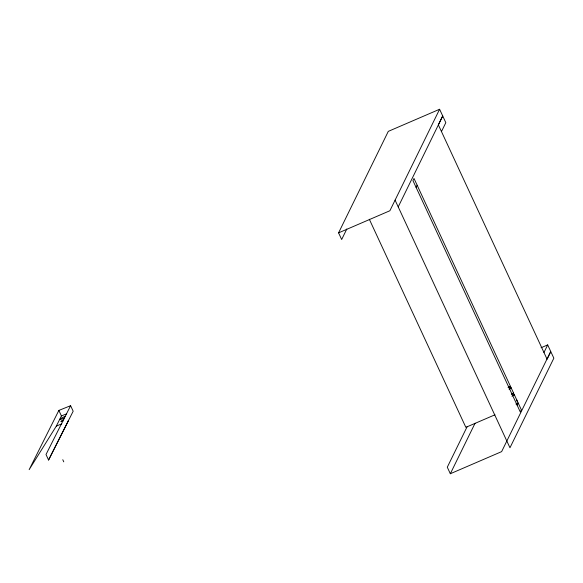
<?xml version="1.0" encoding="UTF-8"?>
<svg xmlns="http://www.w3.org/2000/svg" width="583" height="583" viewBox="0 0 583 583"><rect width="100%" height="100%" fill="white"/><g stroke="black" fill="none" stroke-linecap="round" stroke-linejoin="round"><path stroke-width="0.87" d="M346.834 228.959L341.667 239.518L338.577 232.857L388.293 131.372L439.604 109.261L445.82 122.678L441.469 131.569M439.604 109.261L389.881 210.747L338.577 232.857M442.694 115.922L438.336 124.82L547.094 359.259L550.818 351.651L553.85 358.188L509.965 447.766L395.085 200.137M398.218 206.885L442.73 116.017M416.087 187.362L417.144 185.212M467.245 426.472L447.292 467.202L450.324 473.739L501.635 451.628L550.716 351.44L547.685 344.903L541.068 347.752M450.324 473.739L475.065 423.236M509.557 389.065L511.247 388.052L414.01 178.456L412.953 180.613L520.291 411.977L521.348 409.827L514.381 394.822L512.872 395.471M511.94 396.156L514.381 394.822M516.706 399.821L517.34 401.927L517.515 401.57M517.157 405.229L518.214 403.079L515.948 404.055M543.961 352.504L547.685 344.903M70.609 405.695L46.013 454.507L48.571 460.031L73.174 411.219L70.609 405.695L58.854 410.417L29.15 469.658L56.318 426.107L61.419 415.941L66.455 413.915M48.571 460.031L68.502 420.518L68.145 421.196M508.748 387.309L510.46 386.369L508.194 387.345M508.165 387.28L510.431 386.303M508.981 389.029L511.247 388.052L513.594 393.124L511.881 394.079M511.306 394.042L513.572 393.066L514.206 395.179M494.974 414.79L465.853 427.332L369.309 219.23M56.318 426.107L61.834 423.812M510.256 386.66L511.065 388.409M58.854 410.417L61.419 415.941M62.782 459.71L63.773 461.853M63.022 421.079A3.76 0.561 -24.9 0 1 60.88 421.407A3.76 0.561 -24.9 0 1 63.773 419.556M64.647 417.741A3.76 0.561 -24.9 0 1 59.881 419.257A3.76 0.561 -24.9 0 1 65.318 416.379"/></g></svg>
